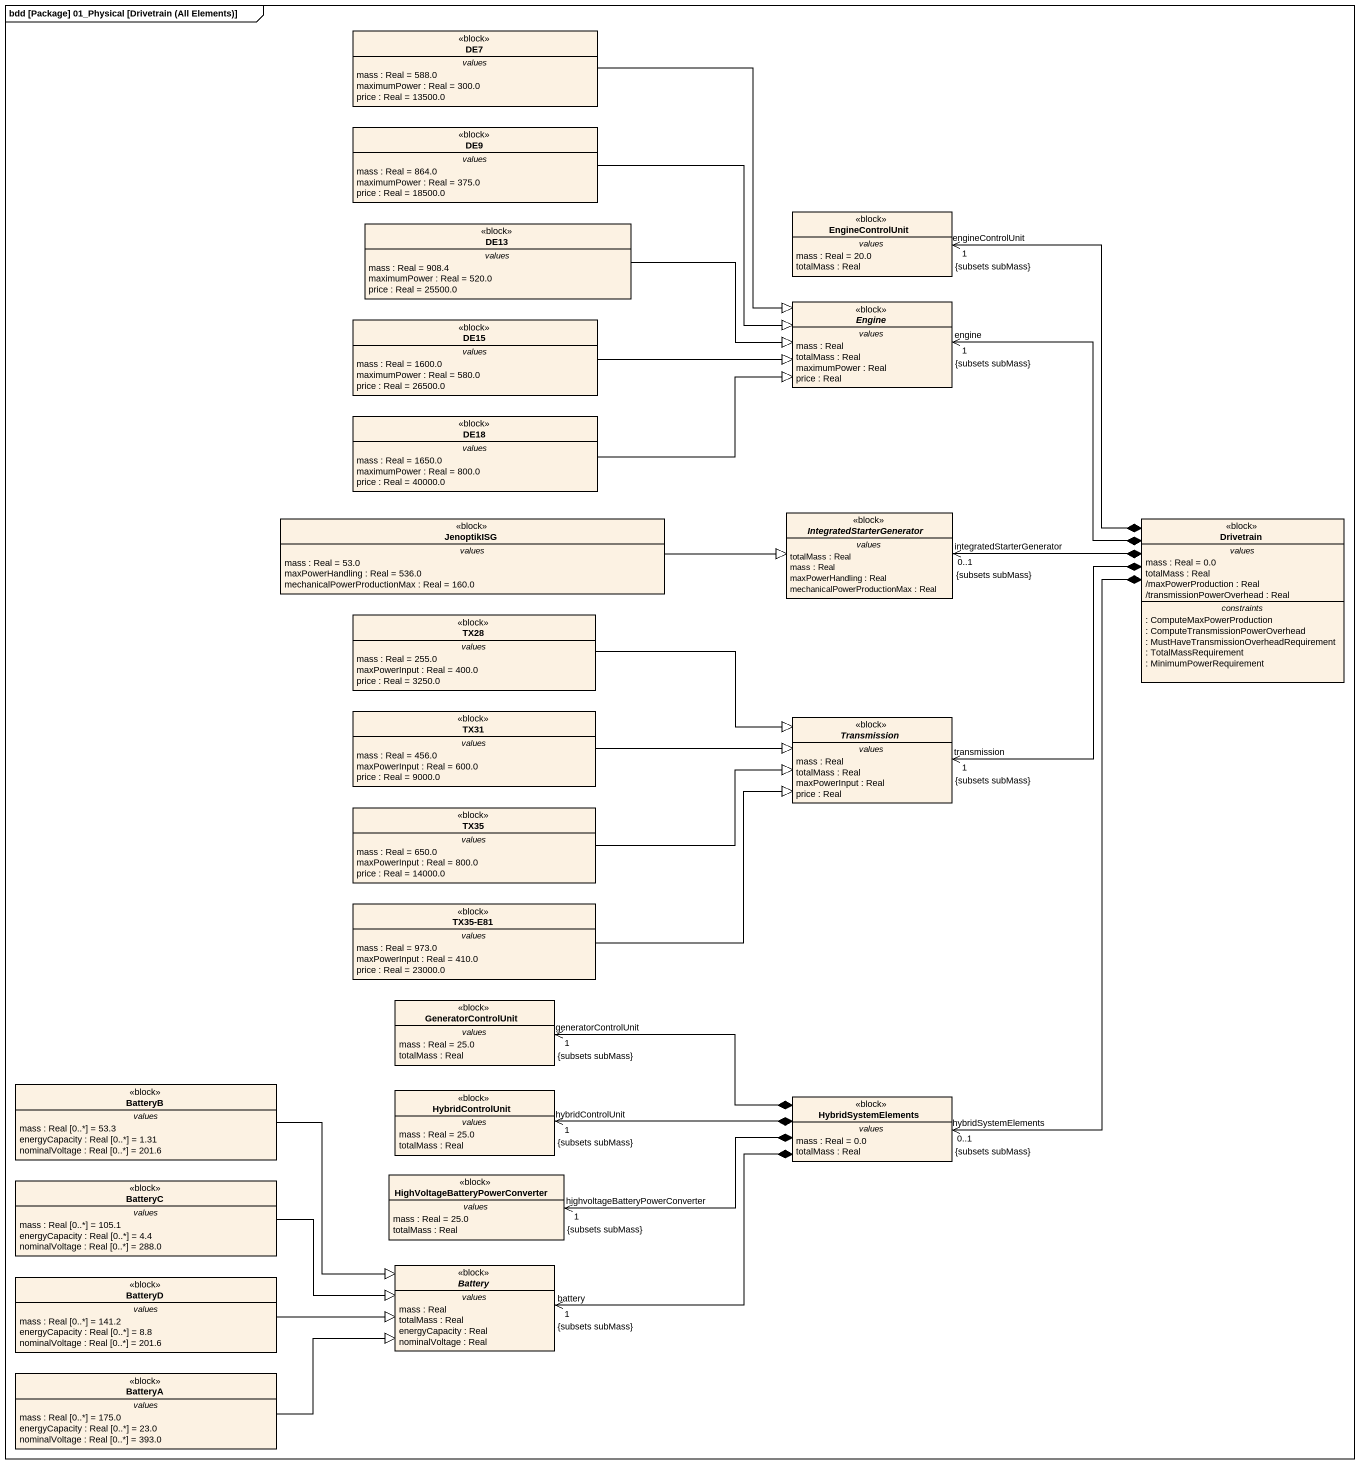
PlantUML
@startuml
mainframe bdd [Package] 01_Physical [Drivetrain (All Elements)]
hide circle
hide empty members
class DE7 <<block>> {
  -- values --
  mass : Real = 588.0
  maximumPower : Real = 300.0
  price : Real = 13500.0
}
class DE9 <<block>> {
  -- values --
  mass : Real = 864.0
  maximumPower : Real = 375.0
  price : Real = 18500.0
}
class DE13 <<block>> {
  -- values --
  mass : Real = 908.4
  maximumPower : Real = 520.0
  price : Real = 25500.0
}
class EngineControlUnit <<block>> {
  -- values --
  mass : Real = 20.0
  totalMass : Real
}
abstract class Engine <<block>> {
  -- values --
  mass : Real
  totalMass : Real
  maximumPower : Real
  price : Real
}
class DE15 <<block>> {
  -- values --
  mass : Real = 1600.0
  maximumPower : Real = 580.0
  price : Real = 26500.0
}
class DE18 <<block>> {
  -- values --
  mass : Real = 1650.0
  maximumPower : Real = 800.0
  price : Real = 40000.0
}
class JenoptikISG <<block>> {
  -- values --
  mass : Real = 53.0
  maxPowerHandling : Real = 536.0
  mechanicalPowerProductionMax : Real = 160.0
}
abstract class IntegratedStarterGenerator <<block>> {
  -- values --
  totalMass : Real
  mass : Real
  maxPowerHandling : Real
  mechanicalPowerProductionMax : Real
}
class Drivetrain <<block>> {
  -- values --
  mass : Real = 0.0
  totalMass : Real
  /maxPowerProduction : Real
  /transmissionPowerOverhead : Real
  -- constraints --
  : ComputeMaxPowerProduction
  : ComputeTransmissionPowerOverhead
  : MustHaveTransmissionOverheadRequirement
  : TotalMassRequirement
  : MinimumPowerRequirement
}
class TX28 <<block>> {
  -- values --
  mass : Real = 255.0
  maxPowerInput : Real = 400.0
  price : Real = 3250.0
}
class TX31 <<block>> {
  -- values --
  mass : Real = 456.0
  maxPowerInput : Real = 600.0
  price : Real = 9000.0
}
abstract class Transmission <<block>> {
  -- values --
  mass : Real
  totalMass : Real
  maxPowerInput : Real
  price : Real
}
class TX35 <<block>> {
  -- values --
  mass : Real = 650.0
  maxPowerInput : Real = 800.0
  price : Real = 14000.0
}
class "TX35-E81" as TX35_E81 <<block>> {
  -- values --
  mass : Real = 973.0
  maxPowerInput : Real = 410.0
  price : Real = 23000.0
}
class GeneratorControlUnit <<block>> {
  -- values --
  mass : Real = 25.0
  totalMass : Real
}
class BatteryB <<block>> {
  -- values --
  mass : Real [0..*] = 53.3
  energyCapacity : Real [0..*] = 1.31
  nominalVoltage : Real [0..*] = 201.6
}
class HybridControlUnit <<block>> {
  -- values --
  mass : Real = 25.0
  totalMass : Real
}
class HybridSystemElements <<block>> {
  -- values --
  mass : Real = 0.0
  totalMass : Real
}
class BatteryC <<block>> {
  -- values --
  mass : Real [0..*] = 105.1
  energyCapacity : Real [0..*] = 4.4
  nominalVoltage : Real [0..*] = 288.0
}
class "HighVoltageBatteryPowerConverter" as HighVoltageBatteryPowerConve <<block>> {
  -- values --
  mass : Real = 25.0
  totalMass : Real
}
class BatteryD <<block>> {
  -- values --
  mass : Real [0..*] = 141.2
  energyCapacity : Real [0..*] = 8.8
  nominalVoltage : Real [0..*] = 201.6
}
abstract class Battery <<block>> {
  -- values --
  mass : Real
  totalMass : Real
  energyCapacity : Real
  nominalVoltage : Real
}
class BatteryA <<block>> {
  -- values --
  mass : Real [0..*] = 175.0
  energyCapacity : Real [0..*] = 23.0
  nominalVoltage : Real [0..*] = 393.0
}
DE7 --|> Engine
DE9 -right-|> Engine
DE13 -right-|> Engine
DE15 -right-|> Engine
DE18 -right-|> Engine
JenoptikISG -right-|> IntegratedStarterGenerator
Drivetrain *-up-> "engineControlUnit\n1\n{subsets subMass}" EngineControlUnit
Drivetrain *-up-> "engine\n1\n{subsets subMass}" Engine
Drivetrain *-left-> "integratedStarterGenerator\n0..1\n{subsets subMass}" IntegratedStarterGenerator
Drivetrain *-left-> "transmission\n1\n{subsets subMass}" Transmission
Drivetrain *--> "hybridSystemElements\n0..1\n{subsets subMass}" HybridSystemElements
TX28 -right-|> Transmission
TX31 -right-|> Transmission
TX35 -right-|> Transmission
TX35_E81 -right-|> Transmission
BatteryB -right-|> Battery
HybridSystemElements *-left-> "generatorControlUnit\n1\n{subsets subMass}" GeneratorControlUnit
HybridSystemElements *-left-> "hybridControlUnit\n1\n{subsets subMass}" HybridControlUnit
HybridSystemElements *-left-> "highvoltageBatteryPowerConverter\n1\n{subsets subMass}" HighVoltageBatteryPowerConve
HybridSystemElements *-left-> "battery\n1\n{subsets subMass}" Battery
BatteryC -right-|> Battery
BatteryD -right-|> Battery
BatteryA -right-|> Battery
@enduml
